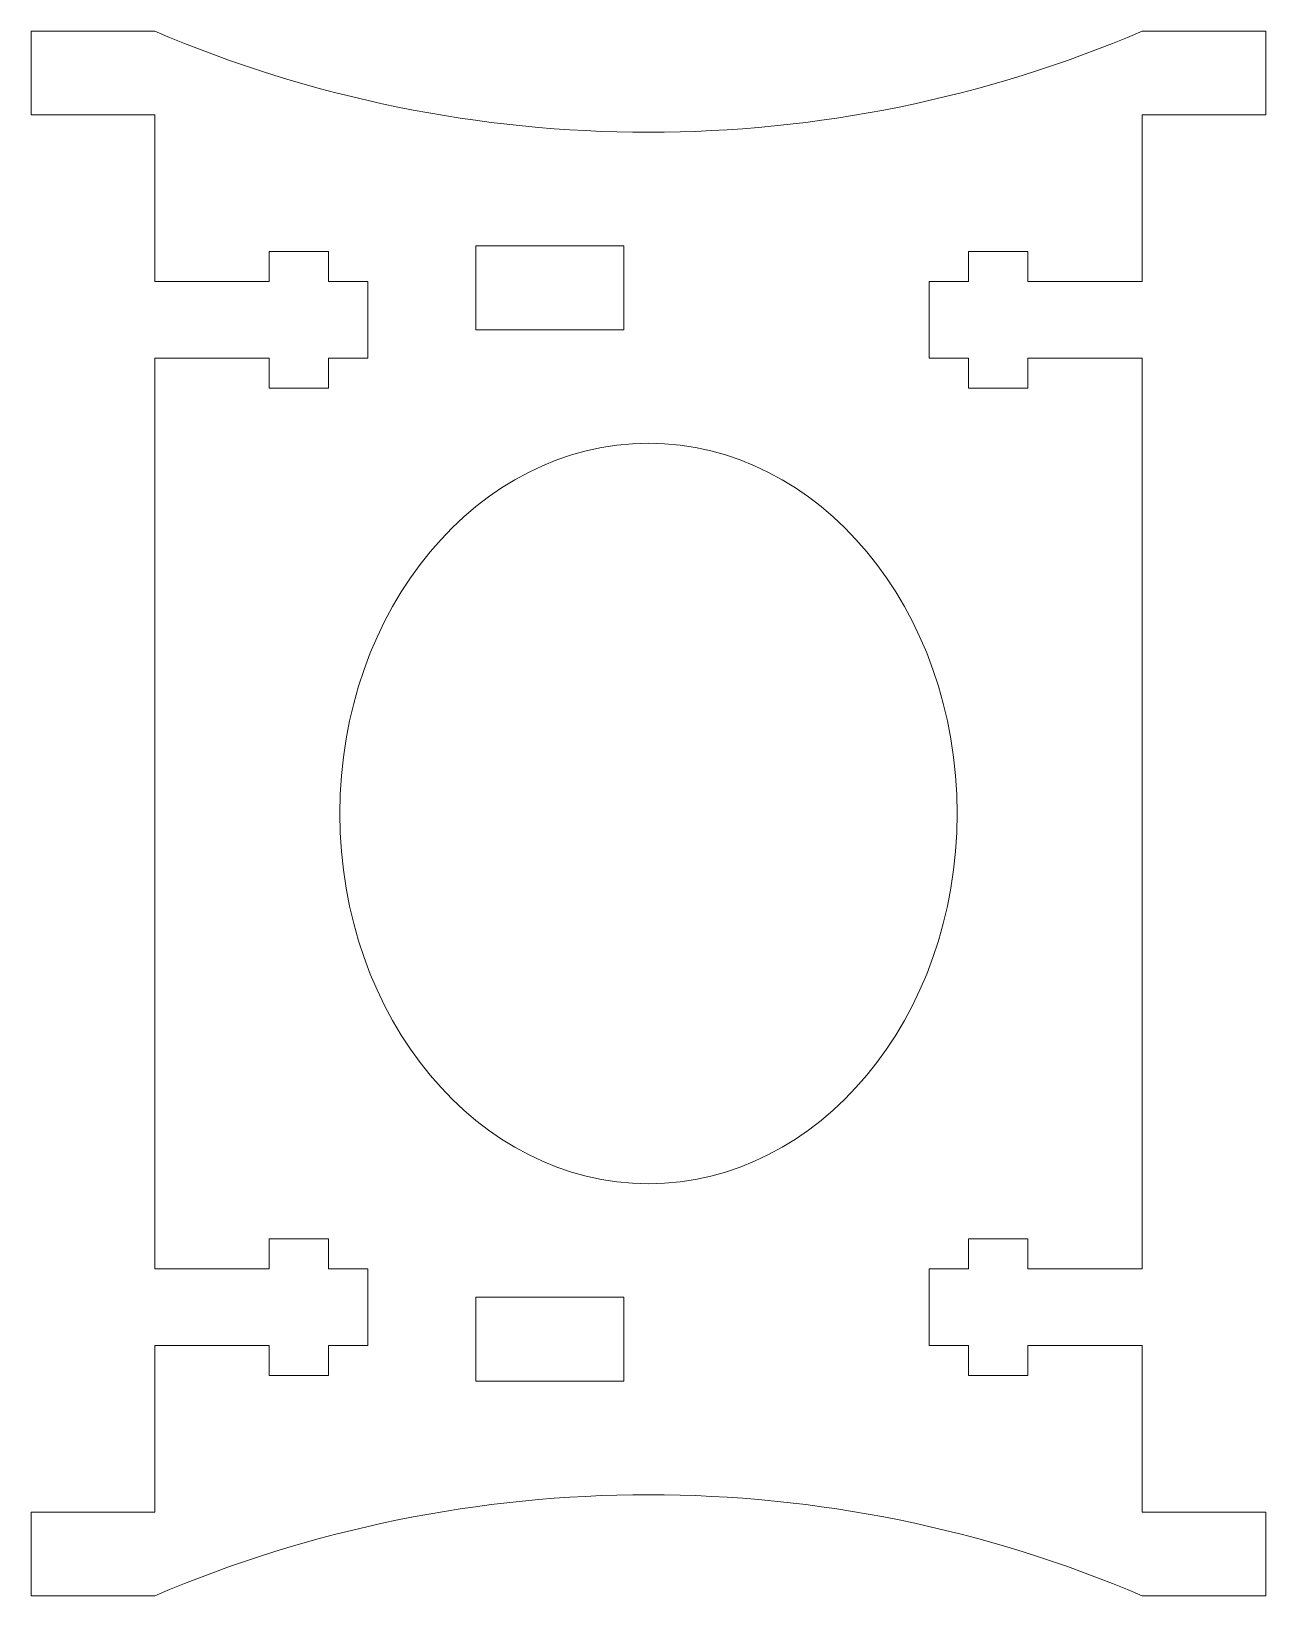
# Model space of a CAD drawing. Header units: millimetres. Extents: x -25 to 25, y -31.7 to 31.7.
import ezdxf

# ---------------------------------------------------------------- set-up
doc = ezdxf.new("R2010")
doc.units = ezdxf.units.MM

msp = doc.modelspace()

# ---------------------------------------------------------------- linework, layer by layer
at = {"color": 7, "linetype": 'Continuous', "lineweight": 15}
for p, q in [((-20, 31.69), (-25, 31.69)), ((-25, 31.69), (-25, 28.31)), ((25, 31.69), (20, 31.69)), ((25, 28.31), (25, 31.69)), ((-25, 28.31), (-20, 28.31)), ((-20, 28.31), (-20, 21.548)), ((20, 21.548), (20, 28.31)), ((20, 28.31), (25, 28.31)), ((-7, 23), (-7, 19.6)), ((-1, 23), (-7, 23)), ((-1, 19.6), (-1, 23)), ((-15.362, 21.548), (-15.362, 22.772)), ((-15.362, 22.772), (-12.962, 22.772)), ((-12.962, 22.772), (-12.962, 21.548)), ((12.962, 21.548), (12.962, 22.772)), ((12.962, 22.772), (15.362, 22.772)), ((15.362, 22.772), (15.362, 21.548)), ((-20, 21.548), (-15.362, 21.548)), ((-12.962, 21.548), (-11.362, 21.548)), ((-11.362, 21.548), (-11.362, 18.452)), ((11.362, 18.452), (11.362, 21.548)), ((11.362, 21.548), (12.962, 21.548)), ((15.362, 21.548), (20, 21.548)), ((-7, 19.6), (-1, 19.6)), ((-20, 18.452), (-20, -18.452)), ((-15.362, 18.452), (-20, 18.452)), ((-15.362, 17.228), (-15.362, 18.452)), ((-11.362, 18.452), (-12.962, 18.452)), ((-12.962, 18.452), (-12.962, 17.228)), ((12.962, 18.452), (11.362, 18.452)), ((12.962, 17.228), (12.962, 18.452)), ((20, 18.452), (15.362, 18.452)), ((15.362, 18.452), (15.362, 17.228)), ((20, -18.452), (20, 18.452)), ((-12.962, 17.228), (-15.362, 17.228)), ((15.362, 17.228), (12.962, 17.228)), ((-15.362, -18.452), (-15.362, -17.228)), ((-15.362, -17.228), (-12.962, -17.228)), ((-12.962, -17.228), (-12.962, -18.452)), ((12.962, -18.452), (12.962, -17.228)), ((12.962, -17.228), (15.362, -17.228)), ((15.362, -17.228), (15.362, -18.452)), ((-20, -18.452), (-15.362, -18.452)), ((-12.962, -18.452), (-11.362, -18.452)), ((-11.362, -18.452), (-11.362, -21.548)), ((11.362, -21.548), (11.362, -18.452)), ((11.362, -18.452), (12.962, -18.452)), ((15.362, -18.452), (20, -18.452)), ((-7, -19.6), (-7, -23)), ((-1, -19.6), (-7, -19.6)), ((-1, -23), (-1, -19.6)), ((-15.362, -21.548), (-20, -21.548)), ((-20, -21.548), (-20, -28.31)), ((-15.362, -22.772), (-15.362, -21.548)), ((-11.362, -21.548), (-12.962, -21.548)), ((-12.962, -21.548), (-12.962, -22.772)), ((12.962, -21.548), (11.362, -21.548)), ((12.962, -22.772), (12.962, -21.548)), ((20, -21.548), (15.362, -21.548)), ((15.362, -21.548), (15.362, -22.772)), ((20, -28.31), (20, -21.548)), ((-12.962, -22.772), (-15.362, -22.772)), ((15.362, -22.772), (12.962, -22.772)), ((-7, -23), (-1, -23)), ((-20, -28.31), (-25, -28.31)), ((-25, -28.31), (-25, -31.69)), ((25, -28.31), (20, -28.31)), ((25, -31.69), (25, -28.31)), ((-25, -31.69), (-20, -31.69)), ((20, -31.69), (25, -31.69))]:
    msp.add_line(p, q, dxfattribs=at)
for centre, start, end in [((0, 78.545), 246.88474, 293.11526), ((0, -78.545), 66.88474, 113.11526)]:
    msp.add_arc(centre, 50.945, start, end, dxfattribs=at)
msp.add_ellipse((0, 0), major_axis=(0, 15), ratio=0.833333, dxfattribs=at)

doc.saveas('drawing.dxf')
